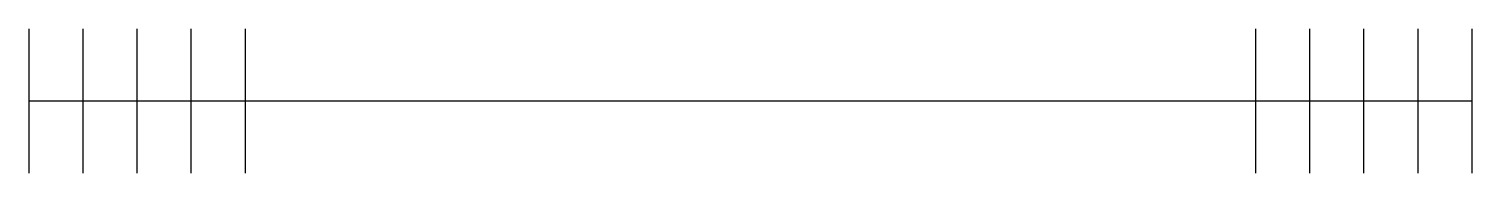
# Model space of a CAD drawing. Header units: millimetres. Extents: x 1766 to 1866, y 1558 to 1568.
import ezdxf

# ---------------------------------------------------------------- set-up
doc = ezdxf.new("R2010")
doc.units = ezdxf.units.MM

msp = doc.modelspace()

# ---------------------------------------------------------------- linework, layer by layer
for p, q in [((1766.41, 1567.92), (1766.41, 1557.92)), ((1770.16, 1557.92), (1770.16, 1567.92)), ((1773.91, 1557.92), (1773.91, 1567.92)), ((1777.66, 1557.92), (1777.66, 1567.92)), ((1781.41, 1557.92), (1781.41, 1567.92)), ((1851.41, 1557.92), (1851.41, 1567.92)), ((1855.16, 1557.92), (1855.16, 1567.92)), ((1858.91, 1557.92), (1858.91, 1567.92)), ((1862.66, 1557.92), (1862.66, 1567.92)), ((1866.41, 1557.92), (1866.41, 1567.92)), ((1766.41, 1562.92), (1866.41, 1562.92))]:
    msp.add_line(p, q)

doc.saveas('drawing.dxf')
